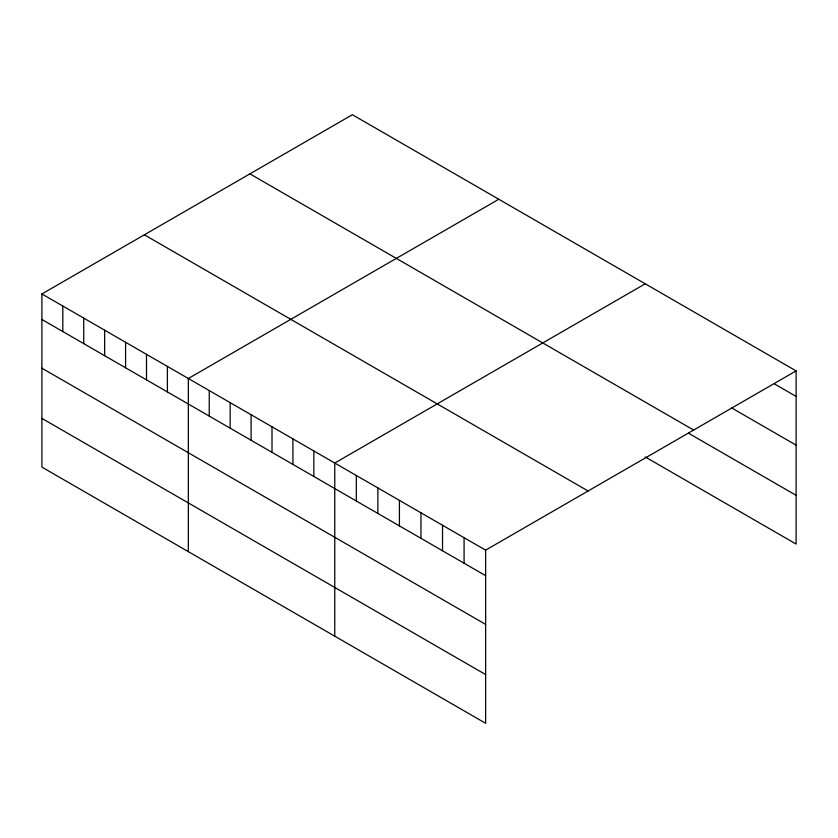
<?xml version="1.0" encoding="UTF-8"?>
<svg xmlns="http://www.w3.org/2000/svg" width="838" height="838" viewBox="0 0 838 838"><rect width="100%" height="100%" fill="white"/><g stroke="black" fill="none" stroke-linecap="round" stroke-linejoin="round"><path stroke-width="1.26" d="M41.9 293.96L485.631 550.147L485.631 723.288L41.9 467.101L41.9 293.96L352.369 114.712L796.1 370.899L796.1 544.04L645.229 456.94M498.799 199.255L188.33 378.504L188.33 551.645M645.229 283.799L334.76 463.047L334.76 636.189M485.631 550.147L796.1 370.899M774.542 383.972L796.1 396.416M731.438 407.802L796.1 445.135M249.913 173.864L693.644 430.051M688.333 433.11L796.1 495.321M144.356 234.808L588.087 490.995M41.9 319.477L485.631 575.664M41.9 368.196L485.631 624.383M41.9 418.382L485.631 674.569M464.084 537.703L464.084 563.22M442.527 525.258L442.527 550.775M420.969 512.814L420.969 538.342M399.422 500.37L399.422 525.897M377.865 487.926L377.865 513.453M356.318 475.481L356.318 501.009M313.841 450.97L313.841 476.487M292.923 438.892L292.923 464.409M272.004 426.814L272.004 452.331M251.086 414.737L251.086 440.254M230.167 402.659L230.167 428.176M209.249 390.581L209.249 416.098M167.411 366.426L167.411 391.943M146.493 354.348L146.493 379.865M125.574 342.271L125.574 367.788M104.656 330.193L104.656 355.71M83.737 318.115L83.737 343.632M62.819 306.038L62.819 331.555"/></g></svg>
